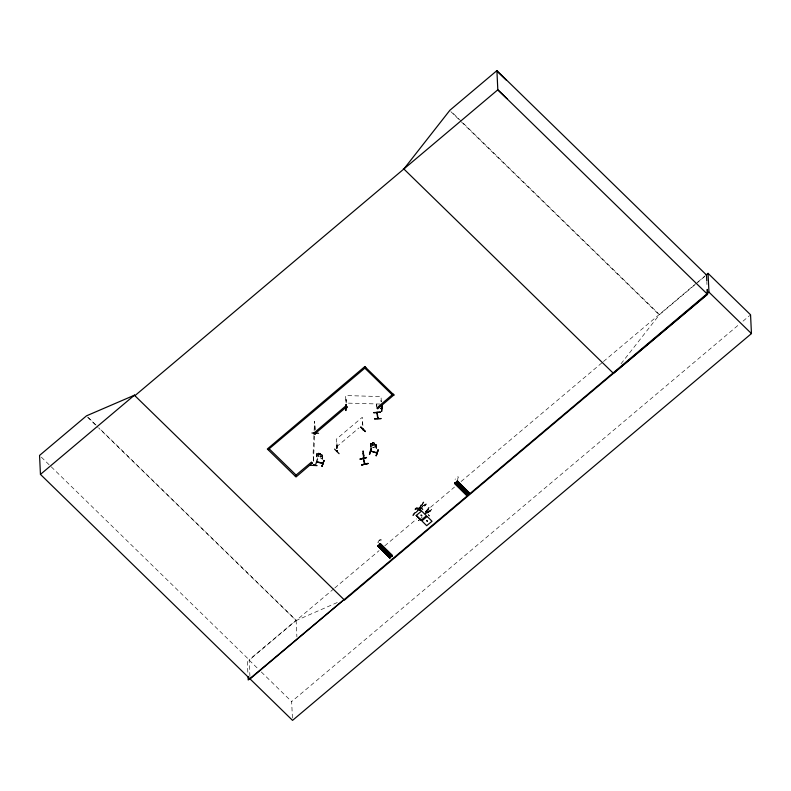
<?xml version="1.0" encoding="UTF-8"?>
<svg xmlns="http://www.w3.org/2000/svg" width="791" height="791" viewBox="0 0 791 791"><rect width="100%" height="100%" fill="white"/><g stroke="black" fill="none" stroke-linecap="round" stroke-linejoin="round"><path stroke-width="0.59" stroke-dasharray="3.96 2.97" d="M457.702 480.008L457.88 478.15A2.215 0.722 -45.1 0 0 457.475 476.953A2.215 0.722 -45.1 0 0 455.082 479.514M313.908 435.534L313.098 453.372L313.543 462.765M314.126 430.769L314.551 421.257L314.996 430.65M313.454 460.886L314.581 435.91M314.996 425.835L315.223 430.66M313.543 457.94L313.345 457.396L313.77 462.775M345.845 399.91L346.438 399.93L345.845 399.91L345.954 402.322M320.523 454.627L318.526 454.143M321.927 454.706L316.341 453.648L316.37 456.526M322.728 459.027L322.688 455.171L320.454 454.4M412.843 515.228L418.854 508.771L413.199 514.13L413.04 515.386M414.909 513.319C424.401 503.076 416.185 513.755 412.912 515.267M418.291 520.527L418.39 520.122M421.376 510.956C412.823 507.525 436.78 500.238 418.36 509.226C420.061 505.202 421.494 510.185 418.399 509.345M426.22 504.361L425.469 504.154L420.011 508.04L419.734 508.742L421.771 510.571M431.708 509.463L429.81 511.431M423.808 502.077L420.07 508.089C418.568 508.603 421.751 502.71 423.679 501.939M424.836 513.675C427.11 507.852 432.954 503.214 425.518 513.399M372.462 442.515L372.492 443.504L370.326 443.316L376.664 444.73L376.783 447.212L376.101 447.973L373.125 447.31M371.048 447.222L370.89 443.998L370.317 443.87L370.989 447.429M370.435 445.798L371.187 446.846L376.12 447.904L376.803 447.152M372.423 443.464L372.393 442.476L374.509 442.94L374.469 443.949L375.903 444.235M375.982 445.353L376.615 445.284L375.982 445.353L376.13 448.576M316.341 453.648L316.529 456.14M316.459 456.13L317.151 457.208M318.427 453.846L317.478 453.876L317.567 455.606L318.644 456.605L321.611 456.634L320.493 453.391L318.397 452.867L318.496 453.896L316.41 453.678M320.493 453.391L320.681 458.019M321.878 454.726L322.649 455.181M316.845 454.528L316.341 454.182L316.954 456.674M322.51 456.002L322.006 455.656L322.669 459.225M416.867 507.842L419.537 508.218L418.884 509.048C413.584 511.51 414.632 507.179 416.847 508.326M419.784 508.692L419.892 507.921L426.23 504.015M414.899 513.408L413.1 515.238M418.429 520.478L418.676 519.974M423.749 502.295L419.27 508.247M363.722 454.667L363.445 452.294M419.398 508.366C421.415 507.624 421.03 501.306 423.936 502.206M426.23 511.678L427.298 509.424M426.28 512.459C429.671 510.254 429.81 503.996 427.496 509.552M425.973 504.49L424.47 505.924M426.319 512.805L431.797 509.444L426.438 512.924M415.117 509.691L419.537 508.218M621.004 363.82L659.526 314.6L451.701 111.946M322.016 458.414L322.807 457.653L322.075 458.464L319.119 457.712M420.476 518.748L422.167 517.027M419.408 508.979L420.239 507.525M336.6 446.777L358.956 427.931M249.926 676.453L249.135 659.793L296.111 620.203L98.905 427.891M333.832 588.771L249.155 660.149L257.826 668.603M334.781 587.98L379.087 550.635M384.742 545.869L416.788 518.856M425.271 511.708L454.499 487.078M461.094 481.511L602.495 362.337M603.434 361.546L696.762 282.891M697.702 282.1L705.236 275.743M659.526 314.6L695.22 284.513M696.159 283.722L704.613 276.593M292.423 718.03L291.652 701.587L739.229 324.35M743.006 321.166L749.621 315.589M362.219 424.629L362.545 421.84L362.377 424.777M337.292 448.438L336.907 443.454L336.847 448.804M420.011 510.215L419.803 508.386L418.983 509.068L419.181 510.897M419.922 508.514L418.755 508.92M420.792 508.672L419.734 510.244L420.792 508.672L421.474 509.345M421.771 508.218L418.419 511.184L421.771 508.218L424.006 510.63L421.781 508.415M420.545 507.832L418.706 509.651M425.222 514.002L429.77 511.55M427.071 513.033L430.7 511.134L431.678 509.325M419.19 520.399L418.479 520.696M419.309 520.518L418.35 520.646M337.302 602.515L296.131 620.559L98.924 428.247M363.089 456.318L362.96 450.732M363.168 451.008C365.007 456.328 362.001 448.952 363.198 451.434M362.99 451.374L363.633 454.459M362.842 452.818L363.069 454.41M364.038 456.812L363.722 452.877M363.128 454.38L363.939 457.781M362.881 450.692L364.295 456.081M376.645 407.009L376.506 404.488L376.832 406.149M372.512 443.444L371.473 443.514L371.552 445.244L374.618 446.658L375.636 446.154L375.557 444.423L374.479 443.88M416.719 508.198L419.408 508.099M424.371 506.121L426.102 503.887M348.416 403.143L381.4 404.092M416.916 507.693L415.364 508.376L415.038 509.859M318.615 455.873L320.563 456.367M450.84 111.63L460.55 121.092M461.43 121.952L659.546 315.144M88.295 417.549L98.025 427.031M87.425 417.035L98.035 427.387M41.32 457.139L249.135 659.793M261.297 671.984L291.652 701.587M428.089 514.585L429.582 516.058L427.348 513.843M419.695 509.572L420.377 510.254M363.326 454.064L363.791 455.853L363.712 454.123M363.82 456.595L363.069 453.105M364.048 455.161L364.226 456.1M376.951 405.654L376.654 405.14L376.724 405.674M706.838 282.199L706.946 284.592M419.803 508.386L419.883 510.096M381.302 401.947L381.044 396.578L345.618 395.559L345.944 402.54M376.605 404.508L376.684 406.169M376.615 444.661L376.714 448.705M376.041 445.155L376.19 448.368M370.336 443.257L370.514 445.808M370.317 443.87L370.406 447.291M362.871 425.617L362.327 417.272L336.244 439.262L336.689 448.655M363.573 452.729L363.712 453.846M363.257 451.088L363.296 452.007M363.237 450.989L363.405 455.725M363.059 450.9L363.316 456.269M346.438 399.93L346.547 402.56M336.907 443.454L337.193 449.486M322.006 455.656L322.313 462.092M318.466 452.907L318.635 456.407M316.914 454.331L317.013 456.476M313.572 457.406L313.8 462.231M296.111 620.203L296.902 636.854M247.326 661.375L247.929 674.179M380.679 400.908L381.262 401.146L380.679 400.908M375.438 446.589L373.55 445.313L371.76 445.808L373.095 445.017L371.701 443.692L373.5 444.898L375.26 444.453L373.965 445.214L375.438 446.589M374.094 443.039L372.828 442.752L374.094 443.039M374.499 444.196L372.521 443.751L372.61 445.481L374.578 445.916L374.499 444.196M320.088 453.47L318.832 453.154L320.088 453.47M380.797 540.866L380.708 540.777A2.215 0.722 -45.1 0 0 380.649 539.452A2.215 0.722 -45.1 0 0 378.316 541.37A2.215 0.722 -45.1 0 0 378.375 542.695L378.474 542.794A2.215 0.722 -45.1 0 1 378.405 541.459A2.215 0.722 -45.1 0 1 380.738 539.541A2.215 0.722 -45.1 0 1 380.797 540.866"/><path stroke-width="1.19" d="M377.01 413.199L377.307 412.408M310.448 465.256L317.102 465.632M313.701 464.841L313.661 465.513L313.681 464.633M315.362 433.834L315.115 433.003M313.918 465.128L313.691 464.91M311.921 432.984L318.565 433.29M346.27 404.369L345.964 410.539M345.627 410.509L345.944 404.488M346.715 407.108L346.784 407.711L346.27 407.395M381.015 408.64L381.687 408.66L381.104 408.403M382.211 405.546L381.569 411.409M377.623 417.697L377.712 418.577L376.941 412.447M313.918 465.444L313.908 464.643M363.178 458.493L364.661 464.248L364.483 463.467M364.76 463.338L364.958 464.179L364.839 463.388M369.417 454.301L371.068 448.457M371.345 448.398L369.723 454.242M376.467 452.343L376.902 453.055L376.911 452.442M378.187 450.049L376.19 455.834L378.197 450.069M377.871 449.852L376.2 455.685M317.537 458.879L315.649 464.673M322.342 462.893L322.342 463.447L322.431 462.854M323.974 460.53L322.026 466.334L324.003 460.54M322.026 466.334L323.954 460.411M336.818 451.256L337.312 450.929L336.808 450.979M362.673 429.582L362.95 429.315M379.551 544.455L391.585 556.488L379.7 544.198L380.382 543.753L392.425 555.786L380.174 543.803L377.712 545.839L389.943 557.813L390.438 557.398L378.187 545.483M380.372 543.773L392.395 555.816L380.026 544.06M391.565 556.488L391.95 556.162L379.7 544.248M454.637 483.36L457.465 481.027L469.488 493.09L466.65 495.393L454.598 483.38L466.72 495.344M454.983 483.054L455.25 482.787M469.043 493.446L468.648 493.762L456.595 481.749L456.98 481.422L469.023 493.455L469.518 493.04M469.172 493.347L457.267 481.126L469.31 492.991M455.27 482.708L467.521 494.672L466.819 495.196M403.865 168.987L449.931 110.216L496.906 70.626L706.501 275.011L706.778 281.003M362.486 429.661L362.792 429.078M362.94 429.038L363.099 429.197M364.928 464.119L363.385 458.078M363.049 429.602L362.446 429.365M334.573 449.12L339.082 453.668M377.683 545.909L389.894 557.853M377.871 545.82L390.092 557.704L378.385 545.385L390.27 557.487M454.954 483.093L467.036 495.087L454.785 483.103M389.736 557.922L392.435 555.766M346.221 407.405L346.725 407.414M376.971 452.798L370.742 451.068M706.185 274.942L708.064 273.36L750.56 314.798L751.45 333.584L292.541 720.374L40.45 474.392L134.46 395.154M312.326 462.992L296.032 476.963L267.338 448.981L364.918 366.5M346.933 406.554L314.334 434.269L313.463 433.419L346.053 405.704M311.446 462.132L295.142 475.875M393.997 394.857L377.712 408.828L376.832 407.978L393.127 393.997M250.045 678.935L708.954 292.146L708.064 273.36M707.174 289.387L707.401 294.183L344.471 600.072L134.391 395.213L86.526 415.819L39.55 455.418L40.45 474.392M343.986 599.598L248.206 680.003L248.038 676.503M365.264 431.599L360.795 427.18L365.264 431.441M416.274 515.445L421.623 510.986L426.448 515.801L421.099 520.251L416.274 515.445L421.099 520.251M378.938 547.056L381.4 545.019M456.021 484.339L458.493 482.302M385.405 553.512L387.867 551.376M464.96 488.749L462.488 490.687M363.573 459.007L363.484 458.187M376.892 453.016L370.584 451.097M316.766 461.677L322.975 463.279M317.26 461.568L317.221 461.766M322.847 463.536L316.677 461.974L316.618 461.4M365.333 431.52L360.825 427.011M337.154 450.692L336.956 451.552L337.401 450.85M377.702 545.83L389.755 557.754M391.753 556.221L379.7 544.198M366.52 457.505L360.053 459.096L366.51 457.584M361.576 464.841L368.042 463.358M373.777 412.586L380.422 412.151M373.807 412.843L380.422 412.071M374.509 418.755L381.163 418.548L374.519 418.943M381.025 408.423L381.559 408.413M346.784 407.662L346.112 407.147M317.122 462.063L317.211 461.489M381.905 405.526L381.628 411.547M370.593 451.641L371.187 451.167M377.05 413.238L376.991 412.319M377.238 412.625L377.94 418.548L377.851 417.678M496.936 71.17L506.111 80.01M506.991 98.638L497.816 89.808L496.906 70.626M134.391 395.213L134.895 395.688L497.816 89.808L707.401 294.183M708.954 292.146L751.45 333.584M403.37 168.503L613.45 373.372L707.569 294.351L707.352 289.694M364.938 366.727L394.007 395.085M346.062 405.931L346.942 406.792M311.456 462.369L312.336 463.219M457.267 481.076L469.459 493.1M455.408 482.718L467.511 494.691M346.112 407.632L346.26 407.098M360.053 459.096L366.51 457.475M468.084 491.765L465.612 493.802M467.263 490.954L464.801 492.991M466.047 489.738L463.575 491.775M463.734 487.434L461.262 489.471M392.178 394.798L364.849 368.151M391.001 554.491L388.529 556.528M390.181 553.68L387.709 555.717M388.954 552.464L386.492 554.501M381.549 408.107L381.529 408.443M386.641 550.16L384.179 552.197M365.798 367.35L268.208 449.604M364.532 463.397L364.681 464.198M363.316 458.721L363.168 458.127M322.926 463.042L322.857 463.575L322.876 462.972M315.342 433.013L315.322 433.952M315.085 433.606L315.036 433.122M296.101 475.075L269.158 448.804M421.119 515.139L421.741 515.752L421.119 515.139M426.685 520.567L427.308 521.19L426.685 520.567M455.141 482.935L467.174 494.978L455.141 482.935M456.783 481.521L469.004 493.485L456.783 481.521M427.199 516.464L421.84 520.873L426.665 525.679L432.015 521.269L427.199 516.464M368.062 463.516L361.576 464.95L368.052 463.516"/></g></svg>
